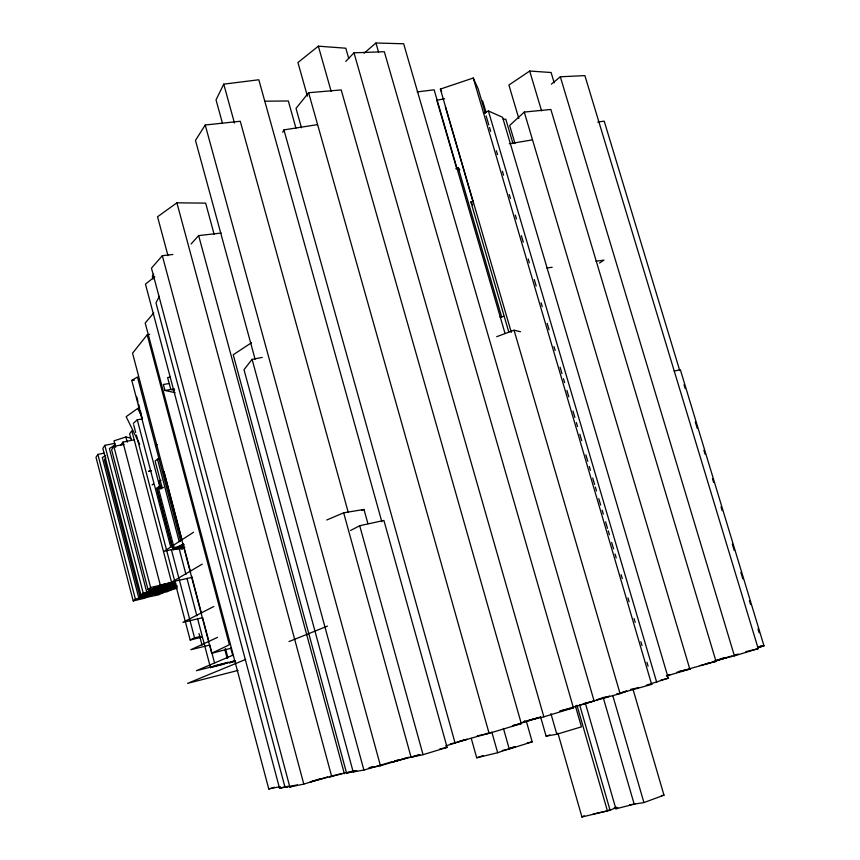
<?xml version="1.0" encoding="UTF-8"?>
<svg xmlns="http://www.w3.org/2000/svg" width="860" height="860" viewBox="0 0 860 860"><rect width="100%" height="100%" fill="white"/><g stroke="black" fill="none" stroke-linecap="round" stroke-linejoin="round"><path stroke-width="1.29" d="M381.829 521.74L258.817 79.765L223.74 84.151L216.032 99.878L222.439 123.195M282.736 132.29L283.929 129.892L317.286 124.657M159.423 296.302L155.961 302.806L285.036 787.351L297.41 784.857M153.736 274.211L152.317 276.458L153.016 279.048M348.16 512.044L240.262 121.26L205.228 125.012L195.478 140.374L255.108 359.243M104.103 453.134L97.868 454.413L95.987 457.294L133.214 600.957L145.609 597.958L147.866 596.066L135.385 599.065L133.214 600.957M114.982 443.298L104.823 445.362L102.845 448.372L140.932 594.991L153.575 591.959L155.929 589.971L143.212 593.024L140.932 594.991M105.898 457.767L104.469 459.863L139.965 596.55L167.119 590.024L169.743 587.885L142.394 594.453L139.965 596.55M124.012 444.362L113.853 446.426L111.606 449.737L148.071 589.745L175.838 583.101M120.787 445.179L122.926 442.094L134.515 439.739M262.3 357.394L252.098 359.373L243.993 369.682L353.18 771.893L363.898 770.076L392.117 761.713M149.737 334.325L147.21 334.798L132.558 353.202L211.7 653.278L231.447 648.139M477.268 735.891L489.103 733.322L521.3 723.625L341.205 89.934L308.622 92.719L296.023 108.381L301.473 127.774M163.486 487.469L158.519 488.555L157.251 490.125L172.709 548.927L180.138 547.197L181.503 545.863L174.053 547.605L172.709 548.927M153.8 312.922L145.211 323.016L268.772 788.964L280.317 786.588M172.849 254.474L162.325 255.7L151.457 268.148L289.841 787.018L303.795 784.094L327.563 776.935M191.092 243.982L198.649 235.586L221.171 233.06M617.577 693.482L616.781 694.128L651.654 684.42L652.396 683.592M345.741 61.415L353.987 52.815L384.334 51.729L573.416 707.834L543.853 716.842L527.621 720.605M676.755 672.326L716.004 661.372L550.862 109.456L524.267 112.069L509.647 125.453L514.979 143.47M133.321 423.389L137.267 419.798L142.266 418.96M364.092 53.223L375.938 43L403.652 43.774L594.12 701.018L560.258 711.037M148.071 589.745L150.618 587.541L175.203 581.661M160.293 585.079L157.864 587.143L170.667 584.08L173.182 582.005L160.293 585.079L122.926 442.094M175.386 581.328L171.538 582.241L169.022 584.316L175.418 582.79M551.378 84.14L560.322 76.787L584.886 75.605L758.219 648.644L734.418 655.868L716.466 660.265M159.863 458.724L157.477 459.165L155.112 461.078L162.207 488.029M348.752 58.534L345.806 48.214L318.35 46.171L297.936 62.522L307.407 96.148M154.746 276.748L145.458 284.123L279.575 788.383L288.261 786.33M172.054 545.949L156.864 488.19L159.229 486.394L161.605 485.932M214.119 234.232L205.658 203.132L176.891 202.82L157.541 216.752L167.979 255.656M139.804 409.854L137.772 408.403L126.141 416.67L139.707 444.319M554.184 82.796L551.099 72.509L529.685 71.036L508.905 85.043L518.817 118.476M251.485 342.731L233.221 354.771L346.591 773.162L355.384 771.087M599.517 263.02L603.957 260.118L595.991 261.214M193.511 532.275L164.26 551.228L178.643 548.164M115.036 444.932L109.381 448.587L146.737 592.11L158.208 589.766M105.63 455.445L102.34 457.563L138.836 598.173L150.113 595.851M155.499 445.62L157.24 444.534M159.734 486.652L131.784 380.41L137.45 376.992L180.632 540.983M585.337 703.136L615.889 808.808L634.916 804.003M202.24 564.117L172.279 581.768L191.877 577.404M615.889 808.808L617.706 807.755M557.893 733.096L581.941 817L607.407 810.883L609.278 809.797M581.941 817L584.176 815.742M350.6 530.469L359.706 525.729L383.915 520.45L447.114 747.383L423.055 754.682L410.564 757.37M213.775 606.504L182.911 622.35L202.508 617.706M161.046 480.235L158.971 481.299L161.003 488.996M183.459 543.939L181.653 544.853L183.642 544.477M211.7 653.278L229.383 644.753L147.21 334.798M136.385 435.063L190.167 640.012L194.575 637.905L200.81 636.389M146.737 592.11L152.672 589.304L164.185 586.961L155.338 591.132L166.69 588.821L172.666 586.036L161.282 588.347M138.836 598.173L144.598 595.464L155.918 593.142L147.329 597.173L158.476 594.873L164.281 592.174L153.101 594.475M593.185 814.044L610.095 810.313L616.523 807.293L614.298 807.733M217.558 637.357L190.834 649.73L209.098 645.226M483.675 113.101L488.394 110.962L502.573 117.293L668.306 678.174L646.29 685.237M326.768 519.988L343.667 512.807L363.984 509.453L367.929 523.675M233.167 655.051L196.349 670.725L234.92 660.942M361.565 510.474L363.984 509.453M210.474 667.596L215.247 665.586L228.212 662.297L223.363 664.318L210.474 667.596L197.531 618.447M234.156 660.846L229.287 662.866L235.64 661.254M245.702 659.405L187.555 683.378L238.07 670.402M289.003 641.549L327.488 626.112M602.656 697.707L596.561 699.997L620.092 693.654L626.736 691.128M496.704 336.69L514.054 330.219L520.494 331.734M629.617 804.852L643.936 802.573L663.995 795.178L633.057 689.483M455.832 168.775L458.294 167.926L459.842 169.861M471.28 738.439L476.709 757.8L497.66 752.726L515.172 746.759L510.249 747.963M476.709 757.8L482.987 755.671M511.324 332.379L440.385 89.075L473.258 78.023L478.16 88.838L485.362 113.316M508.808 332.111L470.893 201.96L473.344 201.165M130.999 438.181L125.893 436.977L113.971 440.847L115.659 447.329M400.319 759.745L393.16 761.906L419.841 754.747M711.8 662.286L726.657 657.61L719.111 659.545M512.388 725.947L537.027 718.186L530.523 719.798M310.406 781.847L320.232 778.773M310.245 781.966L342.151 773.43M502.229 750.5L509.26 749.038L532.2 741.857L526.331 721.217M346.591 773.162L354.18 770.818M666.5 675.745L670.037 674.659L667.564 675.272M445.48 745.996L467.12 739.32L459.853 741.03M279.575 788.383L285.971 786.416M184.137 547.154L178.955 548.734L182.492 549.11M523.976 721.454L525.234 721.067L524.568 721.271M721.443 658.609L725.206 657.47M334.207 775.408L329.348 776.87L353.094 771.044M401.577 759.369L405.339 758.219M411.843 756.983L419.508 754.661M540.585 716.81L546.1 736.138L549.938 734.977M546.1 736.138L556.828 734.268L581.435 726.84L575.48 706.2M289.841 787.018L292.97 786.083M714.026 661.265L732.172 655.836M734.569 655.116L738.159 654.041M522.149 722.508L540.446 717.004M369.219 767.98L380.453 765.765L409.166 757.165M268.772 788.964L274.501 787.255M369.144 767.733L372.81 766.636M758.617 646.967L763.057 645.645L759.305 646.537M757.703 647.763L764.013 645.903L680.357 369.757L674.175 371.058M353.18 771.893L356.717 770.85M579.361 705.264L609.353 696.342M394.643 760.96L398.449 759.832M285.036 787.351L288.39 786.362M450.145 744.093L490.039 732.924L486.233 733.612M666.371 676.024L690.225 669.005L679.432 671.38M153.026 484.556L152.102 484.728L153.413 484.072M633.841 688.774L638.743 687.409M622.715 692.096L626.564 691.053M660.932 680.153L668.306 678.174M630.498 689.462L634.132 688.495M700.169 665.554L710.543 662.684L705.49 663.888M745.781 651.697L758.219 648.644M584.95 703.265L594.12 701.018M190.167 640.012L201.326 637.303M177.031 588.326L170.237 589.96L172.871 587.832L177.192 586.799M177.074 585.606L173.87 586.38L171.409 588.369L176.859 587.068M711.629 662.415L716.004 661.372M757.767 647.365L764.013 645.903M559.989 710.973L573.416 707.834M512.603 725.539L521.3 723.625M603.784 697.46L609.417 696.234M439.761 748.985L447.114 747.383M575.878 706.017L578.199 705.522M184.072 544.649L180.213 545.466L177.74 547.046L183.148 545.896M527.266 742.889L532.2 741.857M175.784 583.962L170.506 585.026L164.486 587.853L175.827 585.542M444.642 98.739L436.837 100.297L456.746 168.678M156.864 488.19L159.24 487.738M184.857 547.358L176.106 548.841L183.954 545.831M509.303 143.76L531.62 140.008M183.427 545.681L176.536 548.035L182.782 546.981M661.372 795.607L663.995 795.178M169.205 383.538L163.346 384.463L164.926 390.451L174.526 388.903M170.108 377.175L167.614 377.572L170.796 389.505L174.601 390.354M499.918 316.974L503.895 316.362M597.721 122.045L604.204 121.153L679.733 370.542M546.863 268.008L552.174 267.277M417.164 91.902L434.128 89.816L505.067 333.572M131.784 380.41L134.31 380.206M503.207 119.26L505.787 119.207L513.011 143.631M265.084 101.211L288.326 100.964L295.926 128.097M164.926 390.451L175.139 392.687M470.893 201.96L472.645 204.906M440.385 89.075L441.621 91.418M137.772 408.403L142.502 418.014M684.022 384.689L685.183 388.548M695.31 421.97L697.256 428.398M703.878 450.253L705.049 454.101M712.445 478.536L713.606 482.385M721.013 506.809L722.174 510.668M732.301 544.09L734.246 550.518M740.868 572.373L742.814 578.801M749.436 600.656L750.597 604.515M758.004 628.939L759.165 632.799M560.322 76.787L734.418 655.868M529.685 71.036L541.585 110.897M524.267 112.069L689.86 669.22M488.394 110.962L656.739 682.432M482.632 100.921L486.05 112.509M486.126 115.896L488.781 124.915M489.533 127.495L490.673 131.365M496.36 150.694L497.499 154.564M502.433 171.312L503.573 175.182M509.26 194.51L510.399 198.38M515.333 215.129L516.462 218.999M521.396 235.748L523.288 242.187M528.223 258.946L529.362 262.816M534.296 279.565L536.188 286.004M541.123 302.763L542.262 306.622M547.186 323.381L549.088 329.821M554.012 346.58L555.151 350.439M560.086 367.198L561.978 373.638M563.493 378.798L564.633 382.657M566.912 390.397L568.804 396.836M572.975 411.015L574.878 417.455M576.393 422.615L577.533 426.474M579.812 434.214L581.704 440.653M585.875 454.832L587.767 461.272M589.293 466.432L590.422 470.291M592.701 478.02L594.604 484.47M595.356 487.05L596.496 490.909M598.775 498.649L600.667 505.089M602.183 510.238L603.322 514.108M605.601 521.837L607.493 528.287M608.257 530.856L609.396 534.726M611.664 542.456L613.567 548.906M615.083 554.055L616.222 557.925M621.146 574.673L622.285 578.543M627.972 597.872L629.111 601.742M634.046 618.49L635.185 622.361M640.872 641.689L642.011 645.559M646.935 662.308L648.074 666.178M473.258 78.023L651.654 684.42M514.054 330.219L620.092 693.654M445.319 106.79L473.086 202.068M612.793 695.622L643.936 802.573M458.294 167.926L501.788 317.318M603.15 697.32L634.261 804.401M579.597 704.695L610.095 810.313M576.942 705.264L607.407 810.883M375.938 43L378.54 52.041M550.916 713.628L556.828 734.268M353.987 52.815L543.853 716.842M318.35 46.171L331.154 91.343M503.433 728.409L509.26 749.038M491.823 732.053L497.66 752.726M308.622 92.719L489.103 733.322M283.929 129.892L455.144 743.212M359.706 525.729L423.055 754.682M343.667 512.807L411.155 757.499M223.74 84.151L234.447 122.969M205.228 125.012L380.453 765.765M252.098 359.373L363.898 770.076M198.649 235.586L344.355 773.678M176.891 202.82L331.745 776.698M162.325 255.7L303.795 784.094M230.727 647.913L232.78 655.664M225.503 648.601L227.911 657.685M224.772 649.332L227.18 658.405M184.137 547.637L190.63 572.265M191.662 576.157L201.573 613.739M202.595 617.63L208.41 639.657M209.775 644.85L214.559 662.995M164.066 471.764L181.933 539.532M157.477 459.165L179.192 541.596M179.149 548.615L185.953 574.48M186.975 578.361L196.854 615.857M136.622 396.589L137.987 401.77M138.664 404.361L139.685 408.253M140.374 410.844L141.395 414.724M198.993 633.573L202.057 645.226M159.229 486.394L159.906 488.964M158.519 488.555L174.053 547.605M137.267 419.798L170.699 547.024M171.376 549.626L194.575 637.905M133.655 424.679L135.697 432.462M171.538 582.241L131.816 430.731L129.613 433.892L131.311 440.374M125.893 436.977L127.248 442.169M113.853 446.426L150.618 587.541M104.823 445.362L143.212 593.024M97.868 454.413L135.385 599.065M148.715 471.323L151.134 470.689L148.715 471.323M151.844 592.045L149.532 594.002L162.046 590.992L164.443 589.014L151.844 592.045M162.83 589.261L160.433 591.239L172.892 588.24L175.375 586.251L162.83 589.261M175.494 548.239L173.064 549.798L180.17 548.282L182.621 546.723L175.494 548.239M162.099 591.25L156.251 593.97L167.399 591.68L173.279 588.96L162.099 591.25M169.291 584.757L158.122 588.39L164.712 587.885L175.816 584.273L169.291 584.757M160.874 591.003L149.963 594.539L156.477 594.002L167.334 590.487L160.874 591.003M164.615 584.972L152.51 588.67L157.455 588.702L169.474 585.037L164.615 584.972M156.251 591.25L144.416 594.862L149.317 594.851L161.067 591.271L156.251 591.25"/></g></svg>
